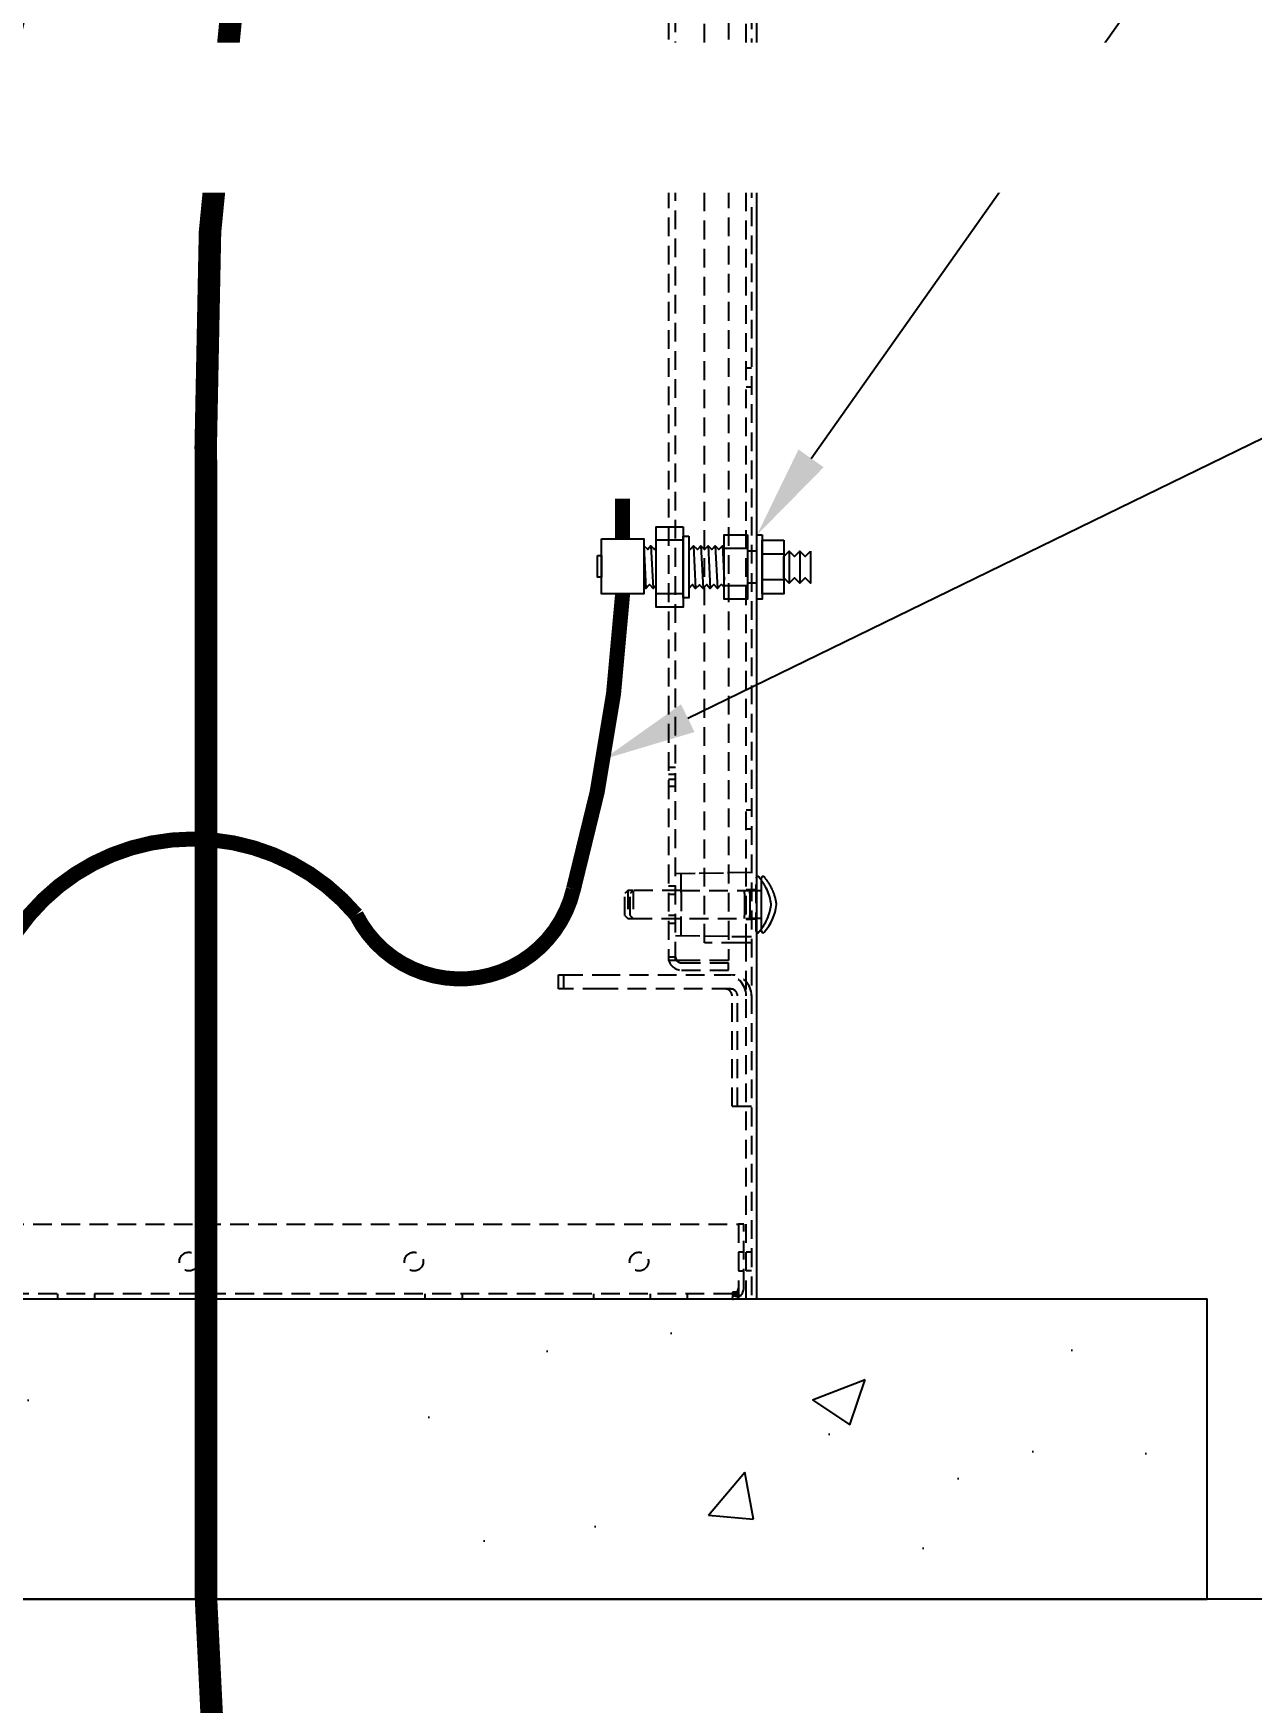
# Model space of a CAD drawing. Header units: feet. Extents: x -208 to 2089, y -974 to 342.
# Drawn here: x 1222.7 to 1238.94, y 88.85 to 111.1 of the extents above; entities that cross this region are included whole.
import ezdxf
from ezdxf import colors
from ezdxf.entities.mleader import LeaderData, LeaderLine
from ezdxf.math import Vec2, Vec3

# ---------------------------------------------------------------- set-up
doc = ezdxf.new("R2010")
doc.units = ezdxf.units.FT
doc.header["$MEASUREMENT"] = 0
doc.linetypes.add('HIDDEN', pattern=[0.375, 0.25, -0.125])
for name, color, linetype in [('CONC-HATCH', 253, 'Continuous'), ('E-CABL-FO', 120, 'FIBER_OPTIC'), ('E-CABL-UG4', 64, 'GROUND_WIRE_G4'), ('E-DETL', 7, 'Continuous'), ('E-EQPM-ENCL', 8, 'Continuous'), ('E-FIN-GR', 4, 'Continuous'), ('G-ANNO-TEXT', 1, 'Continuous')]:
    doc.layers.add(name, color=color, linetype=linetype)
doc.styles.add('NEI-A', font='arial.ttf', dxfattribs={"height": 0.1})
doc.linetypes.add('FIBER_OPTIC', pattern='A,0.2,-0.05,0,-0.05,0.2,-0.15,["FO",Standard,S=0.1,R=0,X=-0.04,Y=-0.05],-0.25,0.2,-0.05,0,-0.05', length=1.2)
doc.linetypes.add('GROUND_WIRE_G4', pattern='A,1,-0.2,["G4",Standard,S=0.1,R=0,X=-0.1,Y=-0.05],-0.2', length=1.4)

msp = doc.modelspace()

# ---------------------------------------------------------------- hatches: boundary and pattern name
at = {"layer": 'CONC-HATCH'}
h = msp.add_hatch(dxfattribs=at)
h.set_pattern_fill('AR-CONC', color=256)
h.set_pattern_definition([(50, (1110.912, 57.507), (7.1726, -0.62752), [0.75, -8.25]), (355, (1110.912, 57.507), (-1.3875, 7.52192), [0.6, -6.6]), (100.4514, (1111.51, 57.4545), (5.7851, 6.8944), [0.6374, -7.01142]), (46.184, (1110.912, 59.507), (10.6724, -1.6552), [1.125, -12.375]), (96.636, (1111.801, 59.369), (9.3466, 9.7412), [0.9561, -10.5171]), (351.184, (1110.912, 59.507), (9.3466, 9.7412), [0.9, -9.9]), (21, (1111.912, 59.007), (5.96907, -4.0262), [0.75, -8.25]), (326, (1111.912, 59.007), (2.43315, 7.2515), [0.6, -6.6]), (71.4514, (1112.4095, 58.671), (8.40222, 3.2253), [0.6374, -7.01142]), (37.5, (1110.912, 57.5068), (0.1216, 3.32894), [0, -6.52, 0, -6.7, 0, -6.625]), (7.5, (1110.912, 57.5068), (2.6307, 3.94412), [0, -3.82, 0, -6.37, 0, -2.525]), (327.5, (1108.682, 57.5068), (5.338224, -0.22555), [0, -2.5, 0, -7.8, 0, -10.35]), (317.5, (1107.682, 57.507), (5.83186, 1.00105), [0, -3.25, 0, -5.18, 0, -7.35])])
h.paths.add_polyline_path([(1208.2712, 94.22906), (1208.2712, 90.22906), (1220.61335, 90.22906), (1220.61335, 94.22906)])
h.paths.add_polyline_path([(1222.61335, 90.22906), (1224.00105, 90.22906), (1224.00105, 94.22906), (1222.61335, 94.22906)])
h.paths.add_polyline_path([(1226.00105, 94.22906), (1226.00105, 90.22906), (1238.3432, 90.22906), (1238.3432, 94.22906)])

# ---------------------------------------------------------------- linework, layer by layer
at = {"layer": 'E-CABL-FO', "linetype": 'Continuous', "const_width": 0.3, "flags": 128}
msp.add_lwpolyline([(1228.06179, 133.81665, -0.11303153), (1225.71871, 120.84556, 0.09117732), (1221.72168, 106.78161, 0.02376714), (1221.61335, 104.50383), (1221.61335, 90.22906, -0.41421356), (1196.61335, 65.22906), (1181.2712, 65.22906)], format="xyb", dxfattribs=at)
at = {"layer": 'E-DETL'}
msp.add_lwpolyline([(1208.2712, 90.22906), (1238.3432, 90.22906), (1238.3432, 94.22906), (1208.2712, 94.22906)], close=True, dxfattribs=at)
at = {"layer": 'E-EQPM-ENCL', "linetype": 'HIDDEN'}
for p, q in [((1231.1622, 101.22406), (1231.2592, 101.22406)), ((1231.1622, 101.16006), (1231.2592, 101.16006)), ((1231.1622, 101.06706), (1231.2592, 101.06706)), ((1232.2712, 100.74686), (1232.1992, 100.74686)), ((1232.1992, 100.49686), (1232.2712, 100.49686)), ((1232.1992, 99.9149), (1231.2592, 99.89849)), ((1232.2712, 99.9149), (1231.3312, 99.89849)), ((1231.3312, 99.88643), (1231.3312, 99.89849)), ((1230.62321, 99.67556), (1230.5832, 99.63555)), ((1230.62321, 99.67556), (1230.62321, 99.30055)), ((1230.69521, 99.67556), (1230.62321, 99.67556)), ((1230.69521, 99.67556), (1230.6552, 99.63555)), ((1230.69521, 99.67556), (1230.69521, 99.30055)), ((1231.3312, 99.67556), (1230.69521, 99.67556)), ((1231.1622, 99.73805), (1231.2592, 99.73805)), ((1231.3312, 99.72622), (1231.3312, 99.88643)), ((1231.3312, 99.64827), (1231.3312, 99.72622)), ((1231.3312, 99.67556), (1232.2492, 99.67556)), ((1232.1772, 99.63556), (1232.1772, 99.67556)), ((1232.2712, 99.68356), (1232.1992, 99.68356)), ((1232.2492, 99.67556), (1232.3432, 99.67556)), ((1232.2492, 99.63556), (1232.2492, 99.67556)), ((1232.3432, 99.68356), (1232.2712, 99.68356)), ((1232.3332, 99.13245), (1232.3332, 99.84367)), ((1230.5832, 99.34056), (1230.5832, 99.63556)), ((1230.6552, 99.34056), (1230.6552, 99.63556)), ((1231.1622, 99.62855), (1231.2592, 99.62855)), ((1231.3312, 99.64827), (1231.3312, 99.32784)), ((1232.1772, 99.63556), (1232.1772, 99.48806)), ((1232.1772, 99.48806), (1232.1772, 99.34056)), ((1232.2492, 99.63556), (1232.2492, 99.48806)), ((1232.2492, 99.48806), (1232.2492, 99.34056)), ((1230.5832, 99.34055), (1230.62321, 99.30055)), ((1230.62321, 99.30055), (1230.69521, 99.30056)), ((1230.6552, 99.34055), (1230.69521, 99.30055)), ((1230.69521, 99.30055), (1232.24919, 99.30055)), ((1231.1622, 99.34755), (1231.2592, 99.34755)), ((1231.1622, 99.23806), (1231.2592, 99.23806)), ((1231.3312, 99.2499), (1231.3312, 99.32784)), ((1231.3312, 99.08969), (1231.3312, 99.2499)), ((1232.1772, 99.30056), (1232.1772, 99.34056)), ((1232.1992, 99.29256), (1232.2712, 99.29256)), ((1232.24919, 99.30056), (1232.2492, 99.30056)), ((1232.2492, 99.30056), (1232.2492, 99.34056)), ((1232.3432, 99.30055), (1232.2492, 99.30056)), ((1232.3432, 99.29256), (1232.2712, 99.29256)), ((1231.2592, 99.07763), (1232.1992, 99.06123)), ((1231.3312, 99.07763), (1231.3312, 99.08969)), ((1231.3312, 99.07763), (1232.2712, 99.06123)), ((1231.1622, 98.79007), (1231.2592, 98.79007)), ((1232.1192, 98.97906), (1231.6462, 98.97906)), ((1232.2712, 98.97906), (1232.1192, 98.97906)), ((1232.1992, 94.22906), (1232.1992, 98.97906)), ((1231.3392, 98.74106), (1231.1622, 98.74106)), ((1231.9622, 98.74106), (1231.3392, 98.74106)), ((1231.3392, 98.71006), (1231.9622, 98.71006)), ((1231.3392, 98.61306), (1231.9622, 98.61306)), ((1231.9622, 98.61306), (1231.9622, 98.71006)), ((1229.6992, 98.55056), (1229.7712, 98.55056)), ((1229.6992, 98.36306), (1229.6992, 98.55056)), ((1229.7712, 98.36306), (1229.6992, 98.36306)), ((1229.7712, 98.55056), (1230.2712, 98.55056)), ((1229.7712, 98.36306), (1229.7712, 98.55056)), ((1230.2712, 98.36306), (1229.7712, 98.36306)), ((1230.2712, 98.55056), (1231.9937, 98.55056)), ((1231.9937, 98.36306), (1230.2712, 98.36306)), ((1232.0117, 96.80056), (1232.0117, 98.27306)), ((1232.0837, 96.80056), (1232.0837, 98.27306)), ((1232.0117, 96.80056), (1232.0837, 96.80056)), ((1232.0837, 96.80056), (1232.2712, 96.80056)), ((1214.44645, 95.22906), (1232.09595, 95.22906)), ((1232.09595, 95.22906), (1232.09595, 94.38106)), ((1232.16795, 95.22906), (1232.09595, 95.22906)), ((1232.16795, 94.38106), (1232.16795, 95.22906)), ((1232.16795, 94.85405), (1232.09595, 94.85405)), ((1232.2712, 94.85405), (1232.1992, 94.85405)), ((1232.09595, 94.60406), (1232.16795, 94.60406)), ((1232.2712, 94.60406), (1232.1992, 94.60406)), ((1232.09595, 94.38106), (1232.09595, 94.26994)), ((1232.01595, 94.30106), (1214.52645, 94.30106)), ((1223.02119, 94.30106), (1223.02119, 94.22906)), ((1223.52121, 94.22906), (1223.52121, 94.30106)), ((1227.91795, 94.30106), (1227.91795, 94.22906)), ((1228.41795, 94.22906), (1228.41795, 94.30106)), ((1230.16795, 94.22906), (1230.16795, 94.30106)), ((1230.91795, 94.30106), (1230.91795, 94.22906)), ((1231.41795, 94.22906), (1231.41795, 94.30106)), ((1232.01595, 94.32258), (1232.01595, 94.30106)), ((1232.09595, 94.32258), (1232.01595, 94.32258)), ((1232.01595, 94.29535), (1232.01595, 94.30106)), ((1232.01595, 94.30106), (1232.09063, 94.30106)), ((1232.01595, 94.29535), (1232.01595, 94.26994)), ((1232.01595, 94.26994), (1232.01595, 94.25182)), ((1232.09595, 94.26994), (1232.01595, 94.26994)), ((1232.01595, 94.22906), (1232.01595, 94.25182)), ((1232.07054, 94.32258), (1232.09062, 94.30106)), ((1232.09062, 94.30106), (1232.09595, 94.29535)), ((1232.09063, 94.30106), (1232.09595, 94.30106)), ((1232.09595, 94.29535), (1232.11966, 94.26994)), ((1232.09595, 94.25182), (1232.09595, 94.26994)), ((1232.09595, 94.22906), (1232.09595, 94.25182))]:
    msp.add_line(p, q, dxfattribs=at)
at = {"layer": 'E-EQPM-ENCL', "linetype": 'Continuous'}
for p, q in [((1232.3432, 99.67556), (1232.4052, 99.67556)), ((1232.4052, 99.13245), (1232.4052, 99.84367)), ((1232.4052, 99.30056), (1232.3432, 99.30055)), ((1232.1912, 94.22906), (1214.4232, 94.22906)), ((1232.3432, 94.22906), (1232.1912, 94.22906))]:
    msp.add_line(p, q, dxfattribs=at)
at = {"layer": 'E-EQPM-ENCL', "linetype": 'HIDDEN'}
for points in [[(1232.3432, 99.85805), (1232.34249, 99.85776, 0.01000396), (1232.34181, 99.85744, 0.01043545), (1232.34116, 99.8571, 0.01065916), (1232.34053, 99.85674, 0.01068572), (1232.33992, 99.85635, 0.01078941), (1232.33934, 99.85595, 0.01085735), (1232.33879, 99.85553, 0.01094282), (1232.33827, 99.85509, 0.01095148), (1232.33777, 99.85463, 0.01099435), (1232.3373, 99.85417, 0.01096017), (1232.33686, 99.85368, 0.010958), (1232.33645, 99.85319, 0.01087138), (1232.33606, 99.85269, 0.0108319), (1232.3357, 99.85218, 0.01071666), (1232.33537, 99.85166, 0.01061283), (1232.33507, 99.85113, 0.01039842), (1232.33479, 99.8506, 0.01033996), (1232.33453, 99.85006, 0.01029074), (1232.3343, 99.84952, 0.00992001), (1232.3341, 99.84898, 0.00918966), (1232.33392, 99.84844, 0.00974529), (1232.33376, 99.8479, 0.0110031), (1232.33362, 99.84734, 0.00856101), (1232.3335, 99.84682, 0.00369964), (1232.33341, 99.84635, 0.0109797), (1232.33333, 99.84575, 0.01792611), (1232.33326, 99.84484, 0.00900963), (1232.3332, 99.84366, 0.00495136)], [(1232.53319, 99.48806), (1232.53162, 99.49942, 0.00408921), (1232.52986, 99.51077, 0.00405999), (1232.52791, 99.52213, 0.00405175), (1232.52577, 99.53347, 0.00407544), (1232.52343, 99.54481, 0.00408725), (1232.52091, 99.55612, 0.00409457), (1232.51819, 99.56742, 0.00409974), (1232.51529, 99.57868, 0.00410976), (1232.51219, 99.58992, 0.00411597), (1232.50891, 99.60111, 0.00412427), (1232.50543, 99.61227, 0.00412816), (1232.50177, 99.62338, 0.00413273), (1232.49791, 99.63444, 0.00413958), (1232.49387, 99.64544, 0.00415208), (1232.48964, 99.65639, 0.00414493), (1232.48523, 99.66726, 0.00412379), (1232.48064, 99.67806, 0.00416118), (1232.47586, 99.6888, 0.00424686), (1232.47089, 99.69947, 0.00412909), (1232.46577, 99.71002, 0.00385982), (1232.46051, 99.72043, 0.00425483), (1232.45498, 99.73089, 0.00506294), (1232.44911, 99.74148, 0.00385367), (1232.4435, 99.75138, 0.0013488), (1232.43835, 99.76027, 0.00541102), (1232.43137, 99.77144, 0.00930057), (1232.42016, 99.7883, 0.00456226), (1232.4052, 99.81018, 0.00242209)], [(1232.4052, 99.16594), (1232.41197, 99.17545, 0.0041552), (1232.41859, 99.18507, 0.00414257), (1232.42505, 99.19482, 0.00413706), (1232.43137, 99.20468, 0.00414776), (1232.43751, 99.21466, 0.00415278), (1232.4435, 99.22474, 0.00415424), (1232.44932, 99.23494, 0.00415486), (1232.45498, 99.24523, 0.0041571), (1232.46046, 99.25562, 0.00415809), (1232.46577, 99.2661, 0.00415892), (1232.4709, 99.27667, 0.00415771), (1232.47586, 99.28732, 0.00415471), (1232.48063, 99.29805, 0.00415628), (1232.48523, 99.30886, 0.00416094), (1232.48964, 99.31974, 0.00414886), (1232.49387, 99.33068, 0.00412074), (1232.49791, 99.34168, 0.00415195), (1232.50177, 99.35274, 0.00422781), (1232.50543, 99.36387, 0.00410799), (1232.50891, 99.37501, 0.00383798), (1232.51218, 99.38611, 0.00421766), (1232.51529, 99.39744, 0.00499849), (1232.51825, 99.40906, 0.003814), (1232.52091, 99.42, 0.00136293), (1232.52322, 99.4299, 0.00531891), (1232.52577, 99.44265, 0.00911537), (1232.52913, 99.46231, 0.00448548), (1232.53319, 99.48806, 0.00238965)], [(1232.3332, 99.13245), (1232.33321, 99.13182, 0.00866763), (1232.33324, 99.13117, 0.00809399), (1232.33329, 99.13051, 0.00797324), (1232.33337, 99.12985, 0.00838051), (1232.33347, 99.12917, 0.00857736), (1232.3336, 99.12848, 0.00874142), (1232.33375, 99.12778, 0.00885936), (1232.33393, 99.12707, 0.00908343), (1232.33415, 99.12636, 0.00921929), (1232.33439, 99.12565, 0.00942503), (1232.33467, 99.12493, 0.00955288), (1232.33498, 99.12421, 0.00975646), (1232.33532, 99.12349, 0.00988055), (1232.33569, 99.12278, 0.01007434), (1232.33611, 99.12207, 0.0101913), (1232.33655, 99.12136, 0.01037327), (1232.33704, 99.12067, 0.01048149), (1232.33755, 99.11999, 0.01064805), (1232.33811, 99.11933, 0.01074544), (1232.3387, 99.11868, 0.01089336), (1232.33932, 99.11805, 0.01097802), (1232.33997, 99.11745, 0.01110412), (1232.34066, 99.11687, 0.01117424), (1232.34138, 99.11632, 0.01127561), (1232.34213, 99.11579, 0.01132967), (1232.3429, 99.1153, 0.01140401), (1232.3437, 99.11485, 0.01144059), (1232.34453, 99.11443, 0.01148541), (1232.34537, 99.11405, 0.01150442), (1232.34623, 99.1137, 0.01152135), (1232.3471, 99.1134, 0.011523), (1232.34799, 99.11314, 0.01150977), (1232.34889, 99.11292, 0.01149198), (1232.34979, 99.11274, 0.01144619), (1232.3507, 99.11261, 0.01140925), (1232.35161, 99.11251, 0.01133506), (1232.35251, 99.11246, 0.0112808), (1232.35341, 99.11245, 0.01117888), (1232.3543, 99.11248, 0.01110881), (1232.35518, 99.11255, 0.01098334), (1232.35605, 99.11266, 0.0108971), (1232.35691, 99.1128, 0.01074549), (1232.35774, 99.11298, 0.01065227), (1232.35856, 99.11318, 0.01049717), (1232.35936, 99.11342, 0.01037219), (1232.36013, 99.11369, 0.01014832), (1232.36088, 99.11399, 0.01008887), (1232.36161, 99.11431, 0.01003618), (1232.36232, 99.11465, 0.0097115), (1232.36299, 99.11502, 0.00903913), (1232.36364, 99.1154, 0.00958814), (1232.36427, 99.1158, 0.01081697), (1232.36488, 99.11623, 0.00855257), (1232.36544, 99.11664, 0.00386526), (1232.36594, 99.11702, 0.01091875), (1232.36651, 99.11753, 0.01803141), (1232.36732, 99.11833, 0.00932642), (1232.36834, 99.11939, 0.00522254)]]:
    msp.add_lwpolyline(points, format="xyb", dxfattribs=at)
at = {"layer": 'E-EQPM-ENCL', "linetype": 'Continuous'}
for points in [[(1232.36834, 99.85673), (1232.36809, 99.85701, 0.00490434), (1232.36784, 99.85729, 0.00470541), (1232.36758, 99.85757, 0.00466324), (1232.36731, 99.85784, 0.00480453), (1232.36703, 99.85812, 0.00487341), (1232.36674, 99.85839, 0.00493002), (1232.36644, 99.85866, 0.00497141), (1232.36613, 99.85892, 0.00504968), (1232.36582, 99.85918, 0.00509812), (1232.36549, 99.85944, 0.00517113), (1232.36516, 99.8597, 0.00521778), (1232.36482, 99.85995, 0.00529195), (1232.36446, 99.86019, 0.00533881), (1232.3641, 99.86043, 0.00541219), (1232.36373, 99.86067, 0.00545853), (1232.36335, 99.8609, 0.00553124), (1232.36296, 99.86112, 0.00557701), (1232.36256, 99.86134, 0.00564862), (1232.36216, 99.86155, 0.00569356), (1232.36174, 99.86175, 0.00576375), (1232.36132, 99.86195, 0.00580765), (1232.36088, 99.86213, 0.00587605), (1232.36044, 99.86231, 0.00591867), (1232.35999, 99.86248, 0.00598492), (1232.35953, 99.86264, 0.00602602), (1232.35907, 99.86279, 0.00608971), (1232.35859, 99.86293, 0.00612905), (1232.35811, 99.86305, 0.00618979), (1232.35763, 99.86317, 0.00622711), (1232.35713, 99.86328, 0.00628449), (1232.35663, 99.86337, 0.00631955), (1232.35613, 99.86345, 0.0063732), (1232.35562, 99.86352, 0.00640573), (1232.3551, 99.86358, 0.00645516), (1232.35458, 99.86362, 0.00648505), (1232.35406, 99.86365, 0.00653027), (1232.35353, 99.86366, 0.00655678), (1232.353, 99.86367, 0.00659593), (1232.35247, 99.86365, 0.00662083), (1232.35193, 99.86363, 0.00665949), (1232.3514, 99.86359, 0.00667485), (1232.35086, 99.86353, 0.00668965), (1232.35032, 99.86346, 0.00672559), (1232.34979, 99.86337, 0.00680645), (1232.34925, 99.86327, 0.00674439), (1232.34872, 99.86316, 0.00653914), (1232.34819, 99.86303, 0.00684159), (1232.34766, 99.86289, 0.00772126), (1232.34714, 99.86273, 0.00658461), (1232.34662, 99.86255, 0.00320649), (1232.34611, 99.86237, 0.01267365), (1232.34561, 99.86214, 0.03716909), (1232.34516, 99.86183, 0.03453764), (1232.34476, 99.86149, 0.0118302), (1232.34441, 99.86116, 0.04392984), (1232.34407, 99.86059, 0.06491002), (1232.34366, 99.85954, 0.02599761), (1232.3432, 99.85805, 0.01241249)], [(1232.4052, 99.81018), (1232.40403, 99.81178, 0.00070292), (1232.40286, 99.81339, 0.00070351), (1232.40168, 99.81499, 0.00070363), (1232.4005, 99.81659, 0.0007032), (1232.39931, 99.81818, 0.000703), (1232.39812, 99.81977, 0.00070283), (1232.39692, 99.82135, 0.00070268), (1232.39573, 99.82293, 0.00070241), (1232.39452, 99.82451, 0.00070229), (1232.39332, 99.82609, 0.00070215), (1232.3921, 99.82766, 0.00070185), (1232.39089, 99.82922, 0.00070125), (1232.38967, 99.83078, 0.00070158), (1232.38845, 99.83234, 0.00070257), (1232.38722, 99.8339, 0.00070066), (1232.38599, 99.83545, 0.00069616), (1232.38475, 99.83699, 0.00070198), (1232.38351, 99.83854, 0.00071584), (1232.38227, 99.84008, 0.00069545), (1232.38102, 99.84161, 0.00064935), (1232.37978, 99.84313, 0.00071613), (1232.37852, 99.84467, 0.00085275), (1232.37722, 99.84624, 0.00064781), (1232.376, 99.84771, 0.0002238), (1232.37489, 99.84904, 0.00091206), (1232.37346, 99.85073, 0.00156832), (1232.37124, 99.85334, 0.00076757), (1232.36834, 99.85673, 0.00040715)], [(1232.44034, 99.85673), (1232.43992, 99.85721, 0.00866707), (1232.43947, 99.85767, 0.00809347), (1232.439, 99.85814, 0.00797274), (1232.43851, 99.85859, 0.00838), (1232.43799, 99.85904, 0.00857686), (1232.43744, 99.85948, 0.00874093), (1232.43687, 99.85991, 0.00885889), (1232.43627, 99.86032, 0.00908297), (1232.43565, 99.86072, 0.00921886), (1232.43499, 99.8611, 0.00942462), (1232.43432, 99.86147, 0.00955251), (1232.43361, 99.86181, 0.00975612), (1232.43288, 99.86213, 0.00988025), (1232.43213, 99.86243, 0.01007408), (1232.43136, 99.8627, 0.01019109), (1232.43056, 99.86294, 0.01037311), (1232.42974, 99.86314, 0.01048138), (1232.42891, 99.86332, 0.010648), (1232.42805, 99.86346, 0.01074546), (1232.42718, 99.86357, 0.01089344), (1232.4263, 99.86364, 0.01097816), (1232.42541, 99.86367, 0.01110433), (1232.42451, 99.86366, 0.01117451), (1232.42361, 99.8636, 0.01127593), (1232.4227, 99.86351, 0.01133008), (1232.42179, 99.86338, 0.01140452), (1232.42089, 99.8632, 0.01144108), (1232.41999, 99.86298, 0.0114858), (1232.4191, 99.86272, 0.01150508), (1232.41823, 99.86241, 0.01152257), (1232.41737, 99.86207, 0.01152474), (1232.41653, 99.86169, 0.01151215), (1232.4157, 99.86127, 0.01149416), (1232.4149, 99.86081, 0.01144766), (1232.41413, 99.86032, 0.01141017), (1232.41338, 99.8598, 0.01133554), (1232.41266, 99.85925, 0.01128078), (1232.41197, 99.85867, 0.01117839), (1232.41132, 99.85806, 0.01110784), (1232.4107, 99.85744, 0.01098193), (1232.41011, 99.85679, 0.01089526), (1232.40955, 99.85612, 0.01074328), (1232.40904, 99.85544, 0.01064968), (1232.40855, 99.85475, 0.01049426), (1232.40811, 99.85405, 0.01036899), (1232.40769, 99.85334, 0.0101449), (1232.40732, 99.85262, 0.01008519), (1232.40698, 99.8519, 0.01003229), (1232.40667, 99.85118, 0.00970753), (1232.40639, 99.85047, 0.00903528), (1232.40615, 99.84975, 0.00958391), (1232.40593, 99.84904, 0.01081205), (1232.40575, 99.84831, 0.0085486), (1232.4056, 99.84763, 0.00386345), (1232.40547, 99.84702, 0.01091358), (1232.40537, 99.84626, 0.01802279), (1232.40528, 99.84513, 0.00932199), (1232.4052, 99.84366, 0.00522008)], [(1232.60519, 99.48806), (1232.60333, 99.50135, 0.00479598), (1232.60121, 99.51464, 0.00475732), (1232.59883, 99.52792, 0.00474567), (1232.5962, 99.5412, 0.00477742), (1232.59329, 99.55444, 0.00479313), (1232.59013, 99.56766, 0.00480221), (1232.5867, 99.58084, 0.00480851), (1232.58302, 99.59398, 0.00482107), (1232.57907, 99.60707, 0.00482857), (1232.57487, 99.62009, 0.00483821), (1232.5704, 99.63305, 0.00484253), (1232.56568, 99.64593, 0.00484732), (1232.5607, 99.65873, 0.00485467), (1232.55547, 99.67144, 0.00486792), (1232.54999, 99.68404, 0.00485873), (1232.54427, 99.69655, 0.00483254), (1232.5383, 99.70893, 0.00487427), (1232.53209, 99.72121, 0.00497072), (1232.52562, 99.73337, 0.00483303), (1232.51896, 99.74536, 0.0045188), (1232.51211, 99.75715, 0.00497281), (1232.50491, 99.76896, 0.00590387), (1232.49728, 99.78085, 0.00450297), (1232.48998, 99.79194, 0.00160067), (1232.48327, 99.80188, 0.00629476), (1232.47421, 99.81426, 0.01080254), (1232.45969, 99.83278, 0.00531249), (1232.44034, 99.85673, 0.00282641)], [(1232.36834, 99.11939), (1232.36962, 99.12088, 0.00069979), (1232.37091, 99.12238, 0.00069899), (1232.37218, 99.12388, 0.00069881), (1232.37346, 99.12539, 0.00069938), (1232.37473, 99.1269, 0.00069967), (1232.376, 99.12841, 0.00069989), (1232.37726, 99.12993, 0.00070004), (1232.37852, 99.13145, 0.00070031), (1232.37977, 99.13298, 0.00070053), (1232.38102, 99.13451, 0.00070091), (1232.38227, 99.13605, 0.00070093), (1232.38351, 99.13758, 0.00070084), (1232.38475, 99.13913, 0.00070151), (1232.38599, 99.14067, 0.00070303), (1232.38722, 99.14222, 0.00070144), (1232.38845, 99.14378, 0.00069739), (1232.38967, 99.14533, 0.00070363), (1232.39089, 99.1469, 0.0007182), (1232.39211, 99.14847, 0.00069786), (1232.39332, 99.15003, 0.00065169), (1232.39451, 99.15159, 0.00071968), (1232.39573, 99.15319, 0.00085848), (1232.39696, 99.15482, 0.00065133), (1232.39812, 99.15635, 0.00022273), (1232.39916, 99.15774, 0.00091983), (1232.4005, 99.15953, 0.00158352), (1232.40254, 99.16231, 0.00077376), (1232.4052, 99.16594, 0.00040975)]]:
    msp.add_lwpolyline(points, format="xyb", dxfattribs=at)
at = {"layer": 'E-EQPM-ENCL', "linetype": 'HIDDEN'}
for centre in [(1224.7712, 94.72906), (1227.7712, 94.72906), (1230.7712, 94.72906)]:
    msp.add_circle(centre, 0.125, dxfattribs=at)
for centre, radius, start, end in [((1232.3532, 99.84367), 0.02, 40.788589, 180), ((1231.83619, 99.39758), 0.70285, 7.396342, 40.788589), ((1231.83619, 99.57854), 0.70285, 324.81902, 352.60366), ((1232.3532, 99.13245), 0.02, 180, 235.20199), ((1231.3392, 98.79006), 0.177, 180, 270), ((1231.3392, 98.79006), 0.08, 180, 270), ((1231.9217, 98.27306), 0.2775, 0, 90), ((1231.9217, 98.27306), 0.09, 0, 90), ((1231.9937, 98.27306), 0.2775, 0, 90), ((1231.9937, 98.27306), 0.09, 0, 90), ((1232.01595, 94.38106), 0.08, 270, 0), ((1232.01595, 94.38106), 0.152, 270, 0)]:
    msp.add_arc(centre, radius, start, end, dxfattribs=at)
at = {"layer": 'E-EQPM-ENCL', "linetype": 'Continuous'}
for centre, radius, start, end in [((1231.90819, 99.57854), 0.70285, 319.21141, 352.60366), ((1232.3532, 99.13245), 0.02, 235.20199, 319.21141), ((1231.83619, 99.57854), 0.70285, 319.21141, 324.81902), ((1232.4252, 99.13245), 0.02, 180, 319.21141)]:
    msp.add_arc(centre, radius, start, end, dxfattribs=at)
at = {"layer": 'E-FIN-GR', "flags": 128}
msp.add_lwpolyline([(1284.22615, 90.22906), (999.51956, 90.22906)], dxfattribs=at)

# ---------------------------------------------------------------- leaders
at = {"layer": 'G-ANNO-TEXT'}
ml = msp.add_multileader_mtext('Standard', dxfattribs=at)
ml.set_content('DRILL HOLE IN CHASSIS AND INSTALL BULKHEAD GROUND CONNECTOR FOR INCOMING GROUND CONDUCTOR', color=256, style='NEI-A')
ml.set_leader_properties()
ml.build(insert=Vec2(0, 0))
ml.multileader.update_dxf_attribs({"dogleg_length": 0.0625, "arrow_head_size": 1.25, "scale": 10})
ctx = ml.context
ctx.base_point, ctx.scale, ctx.char_height, ctx.arrow_head_size, ctx.landing_gap_size, ctx.plane_origin = Vec3(1240.61754, 115.24111), 10, 1, 1.25, 0.625, Vec3(1227.72265, 100.14101)
notes = []
notes.append((ctx, [(0, (1, 1, 0), (1239.99254, 115.24111), (1, 0), 0.625, [(0, [(1232.3432, 104.41434)], 0, [])])]))
ctx.mtext.insert, ctx.mtext.width, ctx.mtext.defined_height, ctx.mtext.flow_direction = Vec3(1241.24254, 115.74963), 27.5529002, 0.50853, 5
ctx.mtext.has_bg_fill, ctx.mtext.bg_color, ctx.mtext.bg_scale_factor, ctx.mtext.bg_transparency, ctx.mtext.use_window_bg_color = 1, -1073741824, 1.5, 0, 1
for ctx, leaders in notes:
    for number, flags, end, landing, length, lines in leaders:
        leader = LeaderData()
        leader.index, (leader.has_last_leader_line, leader.has_dogleg_vector, leader.attachment_direction) = number, flags
        leader.last_leader_point, leader.dogleg_vector, leader.dogleg_length = Vec3(end), Vec3(landing), length
        for number, points, colour, breaks in lines:
            line = LeaderLine()
            line.index, line.vertices, line.color, line.breaks = number, Vec3.list(points), colors.encode_raw_color(colour), breaks
            leader.lines.append(line)
        ctx.leaders.append(leader)

# ---------------------------------------------------------------- next in the draw order: leaders
ml = msp.add_multileader_mtext('Standard', dxfattribs=at)
ml.set_content('GROUNDING CONDUCTOR FROM GROUND GRID', color=256, style='NEI-A')
ml.set_leader_properties()
ml.build(insert=Vec2(0, 0))
ml.multileader.update_dxf_attribs({"dogleg_length": 0.0625, "arrow_head_size": 1.25, "scale": 10})
ctx = ml.context
ctx.base_point, ctx.scale, ctx.char_height, ctx.arrow_head_size, ctx.landing_gap_size, ctx.plane_origin = Vec3(1240.61754, 106.15078), 10, 1, 1.25, 0.625, Vec3(1227.72265, 101.66149)
notes = []
notes.append((ctx, [(0, (1, 1, 0), (1239.99254, 106.15078), (1, 0), 0.625, [(0, [(1230.29759, 101.42487)], 0, [])])]))
ctx.mtext.insert, ctx.mtext.width, ctx.mtext.flow_direction = Vec3(1241.24254, 106.65931), 24.744526, 5
ctx.mtext.has_bg_fill, ctx.mtext.bg_color, ctx.mtext.bg_scale_factor, ctx.mtext.bg_transparency, ctx.mtext.use_window_bg_color = 1, -1073741824, 1.5, 0, 1
for ctx, leaders in notes:
    for number, flags, end, landing, length, lines in leaders:
        leader = LeaderData()
        leader.index, (leader.has_last_leader_line, leader.has_dogleg_vector, leader.attachment_direction) = number, flags
        leader.last_leader_point, leader.dogleg_vector, leader.dogleg_length = Vec3(end), Vec3(landing), length
        for number, points, colour, breaks in lines:
            line = LeaderLine()
            line.index, line.vertices, line.color, line.breaks = number, Vec3.list(points), colors.encode_raw_color(colour), breaks
            leader.lines.append(line)
        ctx.leaders.append(leader)

# ---------------------------------------------------------------- next in the draw order: linework, layer by layer
at = {"layer": 'E-CABL-FO', "linetype": 'Continuous', "const_width": 0.3, "flags": 128}
msp.add_lwpolyline([(1265.3432, 65.22906), (1250.00105, 65.22906, -0.41421356), (1225.00105, 90.22906), (1225.00105, 105.14064, 0.00466148), (1224.99688, 105.58812, -0.07731506), (1226.54053, 116.89557, 0.12680813), (1229.12919, 133.81665)], format="xyb", dxfattribs=at)
at = {"layer": 'E-CABL-UG4', "linetype": 'Continuous', "const_width": 0.2, "flags": 128}
msp.add_lwpolyline([(1230.55281, 104.3616), (1230.55281, 104.89747)], dxfattribs=at)
msp.add_lwpolyline([(1230.55281, 103.62918, -0.05586479), (1229.89788, 99.69343, -0.70140316), (1227.0012, 99.35308, 0.58687806), (1222.11257, 98.39505), (1222.11257, 90.22906, -0.41421356), (1196.61335, 64.72983), (1182.84716, 64.72983)], format="xyb", dxfattribs=at)
at = {"layer": 'E-DETL', "color": 4, "linetype": 'Continuous'}
for points in [[(1230.27036, 104.3616), (1230.83527, 104.3616), (1230.83527, 103.62918), (1230.27036, 103.62918)], [(1231.35908, 104.52148), (1231.35908, 103.45006), (1231.00193, 103.45006), (1231.00193, 104.52148)], [(1231.43389, 104.39648), (1231.43389, 103.57506), (1231.35908, 103.57506), (1231.35908, 104.39648)], [(1232.21622, 104.41434), (1232.21622, 103.5572), (1231.90607, 103.5572), (1231.90607, 104.41434)], [(1232.41463, 104.41434), (1232.41463, 103.5572), (1232.3432, 103.5572), (1232.3432, 104.41434)], [(1230.21819, 104.13946), (1230.27036, 104.13946), (1230.27036, 103.85132), (1230.21819, 103.85132)], [(1231.00193, 104.24594), (1230.97812, 104.21866), (1230.93059, 104.27148), (1230.88835, 104.21866), (1230.83527, 104.27148), (1230.83527, 103.7193), (1230.84033, 103.72473), (1230.86414, 103.70006), (1230.91176, 103.75288), (1230.95938, 103.70006), (1231.00193, 103.74658)], [(1231.90607, 104.24576), (1231.88289, 104.27148), (1231.83527, 104.21866), (1231.78765, 104.27148), (1231.74003, 104.21866), (1231.69241, 104.27148), (1231.64479, 104.21866), (1231.59717, 104.27148), (1231.54955, 104.2204), (1231.49647, 104.27148), (1231.45431, 104.21866), (1231.43389, 104.24132), (1231.43389, 103.70006), (1231.48323, 103.75288), (1231.52539, 103.70006), (1231.57847, 103.75114), (1231.62609, 103.70006), (1231.67371, 103.75288), (1231.72133, 103.70006), (1231.76895, 103.75288), (1231.81656, 103.70006), (1231.86418, 103.75288), (1231.90607, 103.72241)], [(1232.70064, 104.34291), (1232.70064, 103.62863), (1232.41463, 103.62863), (1232.41463, 104.34291)], [(1233.05778, 104.20006), (1233.05778, 103.77148), (1232.98635, 103.84291), (1232.91492, 103.77148), (1232.84349, 103.84291), (1232.77206, 103.77148), (1232.70064, 103.84291), (1232.70064, 104.12863), (1232.77206, 104.20006), (1232.84349, 104.12863), (1232.91492, 104.20006), (1232.98635, 104.12863)]]:
    msp.add_lwpolyline(points, close=True, dxfattribs=at)
for points in [[(1230.83527, 104.27061), (1230.86414, 103.70006)], [(1230.93059, 104.27148), (1230.95951, 103.70006)], [(1231.35908, 104.34291), (1231.00193, 104.34291)], [(1231.49647, 104.27148), (1231.52539, 103.70006)], [(1231.59717, 104.27148), (1231.62609, 103.70006)], [(1231.69241, 104.27148), (1231.72133, 103.70006)], [(1231.78765, 104.27148), (1231.81656, 103.70006)], [(1231.88289, 104.27148), (1231.90607, 103.81329)], [(1232.21622, 104.23577), (1231.90607, 104.23577)], [(1232.3432, 104.20006), (1232.21622, 104.20006)], [(1232.70034, 104.1572), (1232.41463, 104.1572)], [(1232.77206, 104.20006), (1232.77206, 103.77148)], [(1232.91492, 104.20006), (1232.91492, 103.77148)], [(1232.21622, 103.73577), (1231.90607, 103.73577)], [(1232.3432, 103.77148), (1232.21622, 103.77148)], [(1232.70034, 103.81434), (1232.41463, 103.81434)], [(1231.35908, 103.62863), (1231.00193, 103.62863)]]:
    msp.add_lwpolyline(points, dxfattribs=at)
at = {"layer": 'E-EQPM-ENCL', "linetype": 'HIDDEN'}
for p, q in [((1232.2712, 154.15706), (1232.2712, 94.22906)), ((1231.1622, 147.64506), (1231.1622, 98.74106)), ((1231.2592, 98.74106), (1231.2592, 147.64506)), ((1231.9622, 147.64506), (1231.9622, 98.74106)), ((1231.6462, 98.97906), (1231.6462, 147.40706)), ((1232.1992, 98.97906), (1232.1992, 147.40706)), ((1232.2712, 106.63966), (1232.1992, 106.63966)), ((1232.1992, 106.38965), (1232.2712, 106.38965)), ((1231.2592, 101.31706), (1231.1622, 101.31706))]:
    msp.add_line(p, q, dxfattribs=at)
at = {"layer": 'E-EQPM-ENCL', "linetype": 'Continuous'}
msp.add_line((1232.3432, 94.22906), (1232.3432, 151.22906), dxfattribs=at)

# ---------------------------------------------------------------- next in the draw order: leaders
at = {"layer": 'G-ANNO-TEXT'}
ml = msp.add_multileader_mtext('Standard', dxfattribs=at)
ml.set_content('INSTALL BULKHEAD GROUND CONNECTORS AS NEEDED', color=256, style='NEI-A')
ml.set_leader_properties()
ml.build(insert=Vec2(0, 0))
ml.multileader.update_dxf_attribs({"dogleg_length": 0.0625, "arrow_head_size": 1.25, "scale": 10})
ctx = ml.context
ctx.base_point, ctx.scale, ctx.char_height, ctx.arrow_head_size, ctx.landing_gap_size, ctx.plane_origin = Vec3(1075.34902, 109.96792), 10, 1, 1.25, 0.625, Vec3(1055.73794, 90.2977)
notes = []
notes.append((ctx, [(1, (1, 1, 0), (1074.72402, 109.96792), (1, 0), 0.625, [(1, [(1066.45471, 104.00054), (1090.14814, 104.00054)], 0, [])])]))
ctx.mtext.insert, ctx.mtext.width, ctx.mtext.defined_height, ctx.mtext.flow_direction = Vec3(1075.97402, 110.47645), 39.3883015, 0.50853, 5
ctx.mtext.has_bg_fill, ctx.mtext.bg_color, ctx.mtext.bg_scale_factor, ctx.mtext.bg_transparency, ctx.mtext.use_window_bg_color = 1, -1073741824, 1.5, 0, 1
for ctx, leaders in notes:
    for number, flags, end, landing, length, lines in leaders:
        leader = LeaderData()
        leader.index, (leader.has_last_leader_line, leader.has_dogleg_vector, leader.attachment_direction) = number, flags
        leader.last_leader_point, leader.dogleg_vector, leader.dogleg_length = Vec3(end), Vec3(landing), length
        for number, points, colour, breaks in lines:
            line = LeaderLine()
            line.index, line.vertices, line.color, line.breaks = number, Vec3.list(points), colors.encode_raw_color(colour), breaks
            leader.lines.append(line)
        ctx.leaders.append(leader)

doc.saveas('drawing.dxf')
